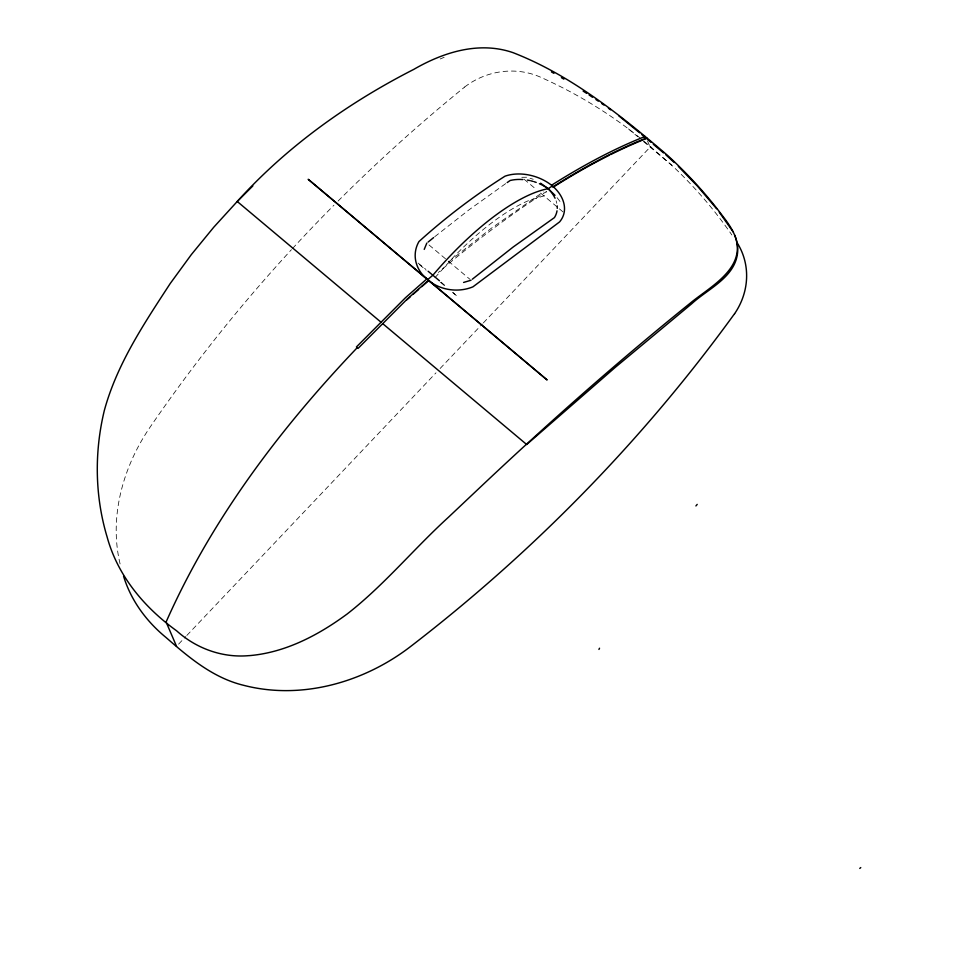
<?xml version="1.0" encoding="UTF-8"?>
<svg xmlns="http://www.w3.org/2000/svg" width="958" height="958" viewBox="0 0 958 958"><rect width="100%" height="100%" fill="white"/><g stroke="black" fill="none" stroke-linecap="round" stroke-linejoin="round"><path stroke-width="0.72" stroke-dasharray="4.79 3.59" d="M434.956 277.652L453.948 256.648A144.754 50.199 -50 0 1 528.588 200.629L543.928 195.863L546.503 191.504L532.888 200.39A599.433 207.898 -50 0 0 449.506 263.019L438.297 272.479M178.595 644.147L185.804 636.543M186.834 635.465L435.986 372.842M440.105 368.495L482.317 324.008M483.347 322.918L650.542 146.694M434.74 236.71L468.977 209.85L506.028 183.361M448.931 261.666L491.095 228.411L543.282 191.887M440.201 58.977L444.141 57.312M521.811 177.302L526.78 177.242L533.247 179.278M464.654 87.01A71.634 66.186 -23.2 0 1 539.977 76.939A492.663 455.158 -23.2 0 1 628.496 128.911L639.944 137.844M418.107 263.079L425.831 269.354M644.183 141.389L650.865 146.957M628.484 128.923L637.609 136.587M643.309 141.365L671.809 165.303A492.663 455.158 -23.2 0 1 731.876 234.985M524.026 179.158L536.181 189.373M540.611 193.085L558.298 207.934M559.4 208.868L564.933 213.514M429.028 244.961L469.947 279.305M419.484 264.647L426.118 270.216M440.488 282.287L444.907 285.999M452.655 292.501L457.074 296.214L452.954 292.489M650.231 146.418L671.809 165.303M441.063 282.155L444.967 285.508M557.065 197.647L560.622 202.27M647.524 140.994L650.147 147.113M120.097 563.939C108.877 517.128 122.935 467.336 149.424 428.142A1550.81 1432.761 -23.2 0 1 291.448 249.655M556.083 200.797A36.224 25.591 18.4 0 1 556.79 203.336M292.441 248.589A1550.81 1432.761 -23.2 0 1 333.947 205.192M338.09 201.036A1550.81 1432.761 -23.2 0 1 464.678 87.046"/><path stroke-width="1.44" d="M424.226 249.391L426.813 243.104M598.942 649.44L599.528 648.219M695.915 505.944L697.208 504.387M357.262 347.646C280.179 428.525 211.514 519.368 166.105 621.981L176.535 646.315M428.477 280.347L547.126 379.967L428.501 280.323L407.126 299.159L358.1 348.353L356.424 346.94L405.45 297.746L426.825 278.922L308.177 179.29L426.801 278.946M252.84 185.948L237.237 201.479L213.79 227.178L191.349 254.588L170.201 283.544C144.119 323.541 116.792 364.268 104.218 410.898L104.123 411.353C94.375 452.2 94.89 495.466 106.769 535.821L106.925 536.264C117.439 575.578 144.131 607.372 176.643 630.831C196.294 648.542 222.603 658.074 249.068 655.619L249.451 655.631C285.113 652.59 317.805 635.489 346.245 614.653L346.604 614.425C383.787 585.577 413.772 548.826 448.488 517.212L476.473 490.795C545.425 425.544 616.521 362.567 690.467 302.979L691.149 302.405C711.04 286.202 747.468 267.33 734.69 235.201M406.863 299.806L410.06 296.98M413.269 294.154L418.61 289.46M421.807 286.634L428.214 280.993M859.769 868.439L860.763 867.565M427.639 279.64L432.884 275.221A153.867 53.361 -50 0 1 548.156 188.702L552.419 185.924A39.529 27.926 18.4 0 1 559.568 221.933L472.917 286.849A38.524 32.333 5.2 0 1 430.944 282.251L424.538 276.874A38.524 32.333 5.2 0 1 418.969 241.548C445.721 217.346 474.581 195.468 505.046 176.164A39.529 27.926 18.4 0 1 552.419 185.924M428.106 242.063L433.627 237.596M472.342 279.197L513.201 246.984L554.419 217.61A36.224 25.591 18.4 0 0 557.017 210.82M507.189 182.559L510.195 180.475A36.224 25.591 18.4 0 1 522.924 179.553M471.049 280.239L463.588 282.442M551.425 71.91L553.928 73.347M561.424 77.658L563.867 79.143M583.135 91.106L586.703 93.381M540.599 183.218L548.156 188.702L555.029 195.336M589.038 94.914L592.499 97.249M595.96 99.572L598.271 101.129M601.696 103.476L603.935 105.069M608.414 108.254L610.653 109.835M618.856 115.894L639.633 132.803M428.106 271.234L439.459 280.778M641.92 134.719L646.47 138.551M647.62 139.509L651.033 142.383M653.32 144.299L663.571 152.909M665.858 154.825L674.264 162.537M381.116 322.295L237.237 201.479C286.538 146.849 347.479 103.32 412.826 69.862L413.688 69.431C443.41 52.163 479.228 40.955 513.069 52.666C571.004 75.215 620.808 115.355 667.558 155.388C687.497 173.769 705.974 193.744 722.236 215.454C730.188 225.645 738.307 237.416 737.732 250.948C736.319 276.994 708.237 288.49 691.724 303.746L615.287 367.345L526.684 444.524L382.793 323.708M678.348 166.393L697.472 186.151L716.608 208.76M719.266 212.209L733.121 231.848M123.558 576.141C130.911 600.427 146.478 621.479 165.997 637.465C188.977 657.571 213.203 677.965 243.607 685.305C301.231 700.238 363.489 682.551 410.024 646.949A1550.81 1432.761 -23.2 0 0 734.582 313.673M737.397 243.188A71.634 66.186 -23.2 0 1 734.618 313.685M552.994 187.289A586.859 203.539 -50 0 1 609.48 155.148M610.713 154.537A586.859 203.539 -50 0 1 627.622 146.514M628.903 145.939A586.859 203.539 -50 0 1 646.482 138.527M646.746 137.892A586.859 203.539 -50 0 0 553.257 186.642L551.58 185.217A586.859 203.539 -50 0 1 645.069 136.479M555.065 198.258A36.224 25.591 18.4 0 0 548.156 188.702A36.224 25.591 18.4 0 0 539.39 183.708M557.185 205.874A36.224 25.591 18.4 0 1 557.257 208.377M527.379 180.092A36.224 25.591 18.4 0 1 529.618 180.523M530.732 180.787A36.224 25.591 18.4 0 1 532.935 181.361M534.037 181.697A36.224 25.591 18.4 0 1 536.205 182.427"/></g></svg>
